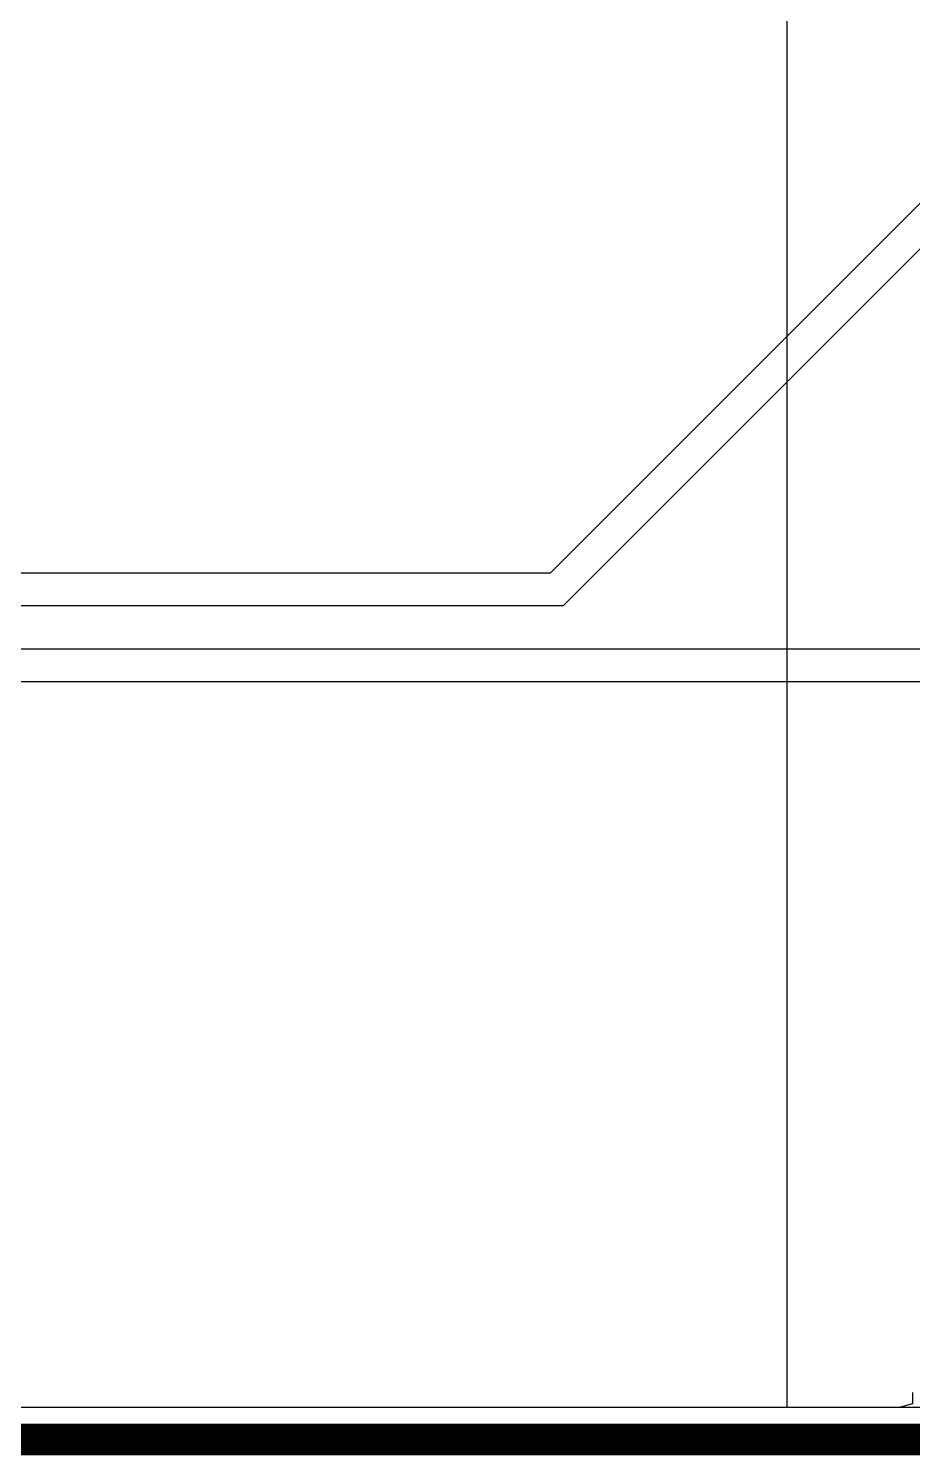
# Model space of a CAD drawing. Header units: inches. Extents: x 0 to 5379, y 0 to 5429.
# Drawn here: x 128.15 to 138.78, y -0.19 to 16.97 of the extents above; entities that cross this region are included whole.
import ezdxf

# ---------------------------------------------------------------- set-up
doc = ezdxf.new("R2010")
doc.units = ezdxf.units.IN
for name, color, linetype in [('Board Outline', 216, 'Continuous'), ('Bottom Layer', 5, 'Continuous'), ('GND01', 16, 'Continuous'), ('GND02', 76, 'Continuous'), ('PWR', 156, 'Continuous'), ('SIG 01', 90, 'Continuous'), ('Top Layer', 1, 'Continuous')]:
    doc.layers.add(name, color=color, linetype=linetype)

msp = doc.modelspace()

# ---------------------------------------------------------------- linework, layer by layer
at = {"layer": 'Board Outline'}
msp.add_lwpolyline([(0, 0, 0.381, 0.381, 0), (350, 0, 0.381, 0.381, 0)], format="xyseb", dxfattribs=at)
at = {"layer": 'Bottom Layer'}
msp.add_line((154.035, 0.388), (79.185, 0.388), dxfattribs=at)
at = {"layer": 'GND01'}
msp.add_line((349.612, 0.388), (0.388, 0.388), dxfattribs=at)
at = {"layer": 'GND02'}
msp.add_line((349.612, 0.388), (0.388, 0.388), dxfattribs=at)
at = {"layer": 'PWR'}
for p, q in [((139.018, 15.017), (134.423, 10.421)), ((134.584, 10.033), (139.293, 14.742)), ((134.423, 10.421), (109.759, 10.421)), ((109.759, 10.033), (134.584, 10.033)), ((349.612, 0.388), (0.388, 0.388))]:
    msp.add_line(p, q, dxfattribs=at)
at = {"layer": 'SIG 01'}
for p, q in [((144.341, 9.507), (110.701, 9.507)), ((110.312, 9.118), (144.729, 9.118)), ((349.612, 0.388), (0.388, 0.388))]:
    msp.add_line(p, q, dxfattribs=at)
at = {"layer": 'Top Layer'}
for p, q in [((137.269, 26.587), (137.269, 0.388)), ((138.783, 0.566), (138.783, 0.432)), ((138.623, 0.388), (119.913, 0.388)), ((137.269, 0.388), (126.594, 0.388)), ((138.783, 0.432), (138.623, 0.388))]:
    msp.add_line(p, q, dxfattribs=at)

doc.saveas('drawing.dxf')
